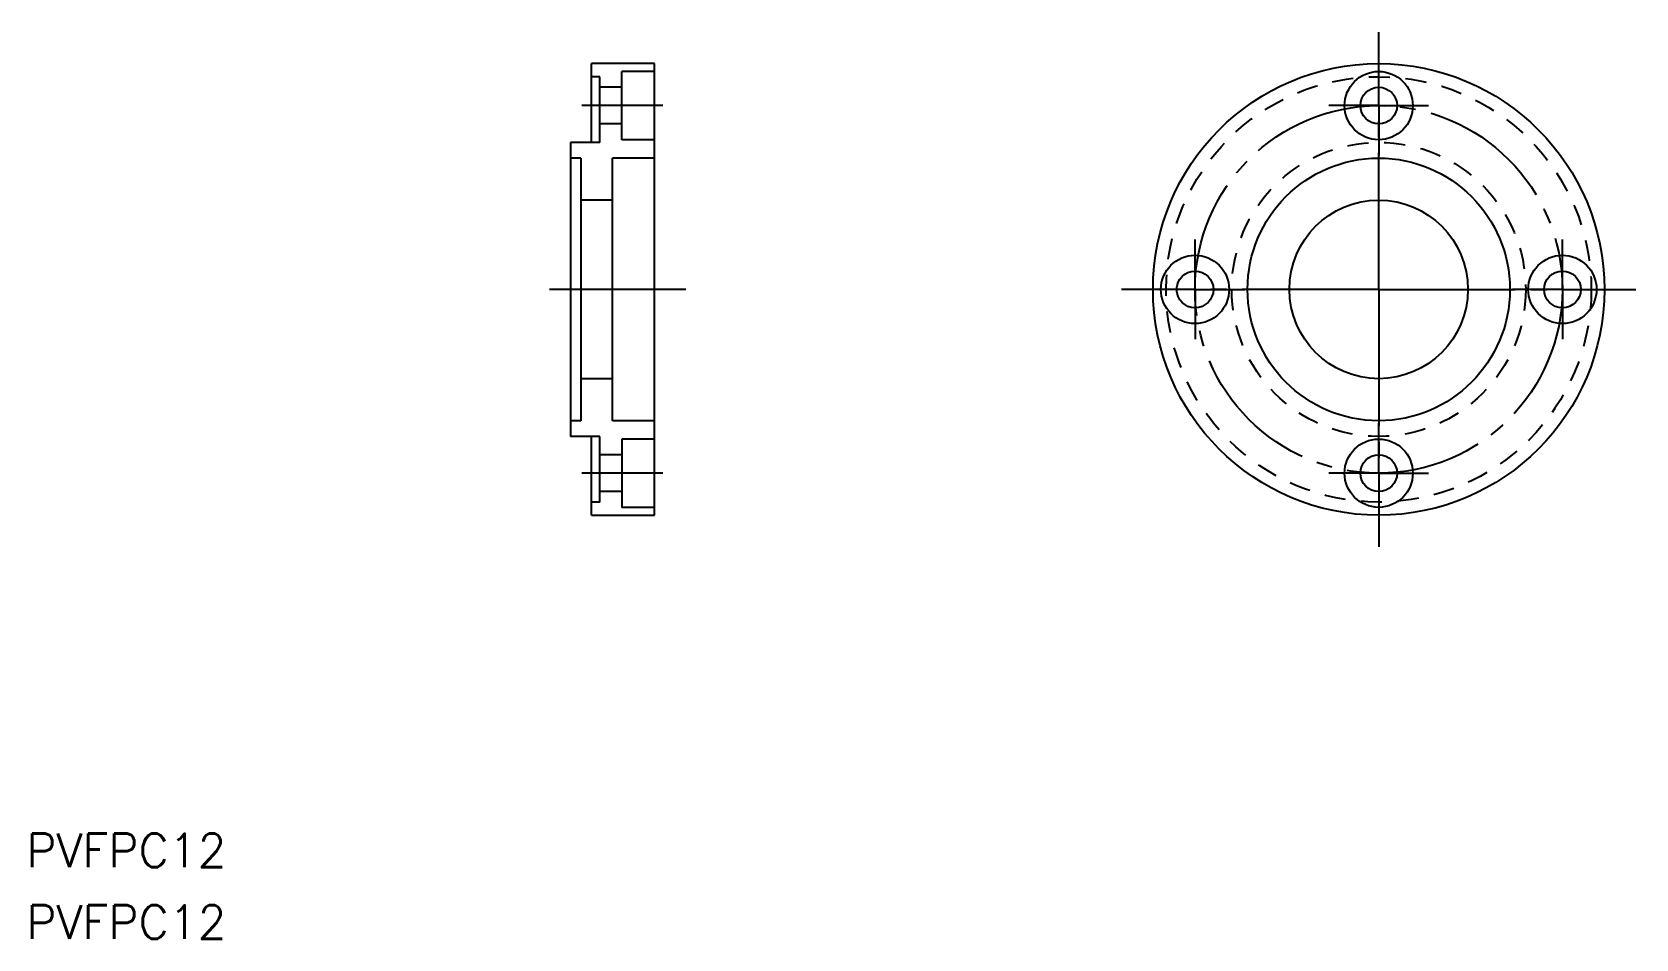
# Model space of a CAD drawing. Extents: x 213 to 366, y 230 to 316.
import ezdxf

# ---------------------------------------------------------------- set-up
doc = ezdxf.new("R2010")
doc.units = 0
doc.linetypes.add('CENTER', pattern=[17.5, 13, -1.5, 1.5, -1.5])
doc.linetypes.add('DASHED', pattern=[3.5, 2, -1.5])
doc.layers.get('0').update_dxf_attribs({"linetype": 'CONTINUOUS'})
doc.layers.add('CENTER', color=1, linetype='CENTER')
doc.styles.get("Standard").update_dxf_attribs({"font": 'txt.shx', "bigfont": '@extfont2.shx'})

msp = doc.modelspace()

# ---------------------------------------------------------------- linework, layer by layer
at = {"color": 7, "linetype": 'CONTINUOUS'}
for p, q in [((272.26, 313.21), (266.26, 313.21)), ((266.26, 305.71), (266.26, 313.21)), ((267.06, 311.96), (266.26, 311.96)), ((267.06, 305.71), (267.06, 311.96)), ((269.16, 305.96), (269.16, 312.46)), ((272.26, 312.46), (269.16, 312.46)), ((272.26, 270.21), (272.26, 313.21)), ((269.16, 310.96), (267.06, 310.96)), ((269.16, 307.46), (267.06, 307.46)), ((264.26, 305.71), (264.26, 277.71)), ((267.06, 305.71), (264.26, 305.71)), ((272.26, 305.96), (269.16, 305.96)), ((265.26, 304.21), (264.26, 304.21)), ((265.26, 304.21), (265.26, 279.21)), ((272.26, 304.21), (268.26, 304.21)), ((268.26, 279.21), (268.26, 304.21)), ((268.26, 300.21), (265.26, 300.21)), ((268.26, 283.21), (265.26, 283.21)), ((265.26, 279.21), (264.26, 279.21)), ((272.26, 279.21), (268.26, 279.21)), ((267.06, 277.71), (264.26, 277.71)), ((266.26, 270.21), (266.26, 277.71)), ((267.06, 271.46), (267.06, 277.71)), ((269.16, 277.46), (269.16, 270.96)), ((272.26, 277.46), (269.16, 277.46)), ((269.16, 275.96), (267.06, 275.96)), ((269.16, 272.46), (267.06, 272.46)), ((267.06, 271.46), (266.26, 271.46)), ((272.26, 270.96), (269.16, 270.96)), ((266.26, 270.21), (272.26, 270.21))]:
    msp.add_line(p, q, dxfattribs=at)
for centre, radius in [((341.26, 291.71), 21.5), ((341.26, 309.21), 3.25), ((341.26, 309.21), 1.75), ((341.26, 291.71), 12.5), ((341.26, 291.71), 8.5), ((323.76, 291.71), 3.25), ((358.76, 291.71), 3.25), ((323.76, 291.71), 1.75), ((358.76, 291.71), 1.75), ((341.26, 274.21), 3.25), ((341.26, 274.21), 1.75)]:
    msp.add_circle(centre, radius, dxfattribs=at)
at = {"color": 3, "linetype": 'DASHED'}
for radius in [20.25, 14]:
    msp.add_circle((341.26, 291.71), radius, dxfattribs=at)
at = {"layer": 'CENTER', "color": 1, "linetype": 'CENTER'}
for p, q in [((341.26, 291.71), (341.26, 316.21)), ((341.26, 309.21), (341.26, 313.96)), ((273.06, 309.21), (265.33, 309.21)), ((341.26, 309.21), (336.51, 309.21)), ((341.26, 309.21), (346.01, 309.21)), ((341.26, 309.21), (341.26, 304.46)), ((323.76, 291.71), (323.76, 296.46)), ((358.76, 291.71), (358.76, 296.46)), ((275.26, 291.71), (261.26, 291.71)), ((341.26, 291.71), (316.76, 291.71)), ((323.76, 291.71), (319.01, 291.71)), ((323.76, 291.71), (323.76, 286.96)), ((323.76, 291.71), (328.51, 291.71)), ((341.26, 291.71), (341.26, 267.21)), ((341.26, 291.71), (365.76, 291.71)), ((358.76, 291.71), (354.01, 291.71)), ((358.76, 291.71), (363.51, 291.71)), ((358.76, 291.71), (358.76, 286.96)), ((341.26, 274.21), (341.26, 278.96)), ((273.06, 274.21), (265.33, 274.21)), ((341.26, 274.21), (336.51, 274.21)), ((341.26, 274.21), (346.01, 274.21)), ((341.26, 274.21), (341.26, 269.46))]:
    msp.add_line(p, q, dxfattribs=at)
msp.add_circle((341.26, 291.71), 17.5, dxfattribs=at)

# ---------------------------------------------------------------- texts
at = {"color": 7, "linetype": 'CONTINUOUS'}
for p in [(212.42, 236.69), (212.42, 229.87)]:
    msp.add_text('PVFPC12', height=3.2, dxfattribs=at).set_placement(p)

doc.saveas('drawing.dxf')
